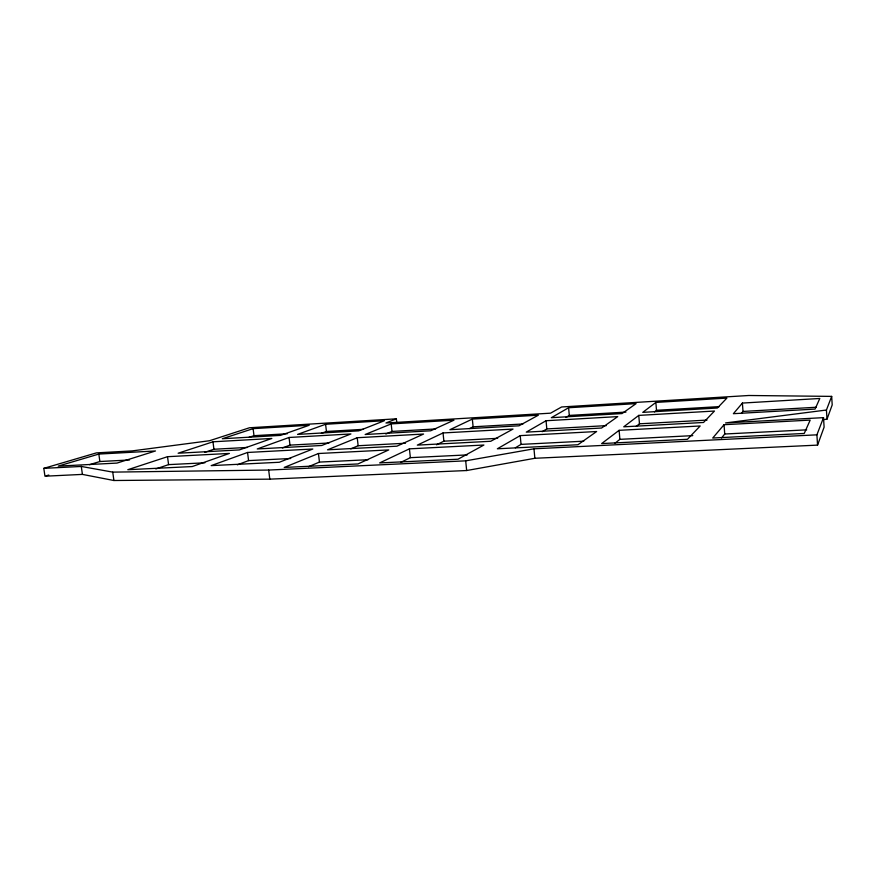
<?xml version="1.0" encoding="UTF-8"?>
<svg xmlns="http://www.w3.org/2000/svg" width="876" height="876" viewBox="0 0 876 876"><rect width="100%" height="100%" fill="white"/><g stroke="black" fill="none" stroke-linecap="round" stroke-linejoin="round"><path stroke-width="1.31" d="M396.368 418.827L249.485 427.762L209.495 440.738L132.232 450.899L96.437 452.881L43.8 468.353L44.961 476.205L82.421 474.398L113.913 480.508L269.797 479.15L466.667 470.532L534.864 458.279L817.56 445.118L824.108 427.127L823.506 417.644L725.547 422.933L826.429 410.023L831.674 396.39L748.838 395.492L561.582 406.979L550.555 413.176L385.966 422.998L396.368 418.827L396.762 422.484M822.98 419.681L827.01 419.155L832.2 404.898L831.674 396.39M817.56 445.118L816.903 434.835L823.506 417.644M721.517 437.989L724.726 434.014L724.047 424.707L810.18 420.097L804.234 433.456L712.736 438.022L724.047 424.707M741.37 413.45L743.001 411.435L742.41 403.07L819.794 398.481L815.074 409.081L733.387 413.691L742.41 403.07M614.766 443.409L619.88 439.347L692.785 435.635M636.261 426.36L639.469 423.809L707.02 420.086M654.492 411.895L656.496 410.296L719.284 406.617M619.113 430.324L601.659 443.574L687.441 439.292L700.176 425.977L619.113 430.324L619.88 439.347M638.768 415.399L623.734 426.82L703.538 422.473L714.477 411.041L638.768 415.399L639.469 423.809M655.861 402.423L642.765 412.366L717.389 408.008L726.883 398.098L655.861 402.423L656.496 410.296M515.351 447.8L521.045 444.384L583.777 441.186M542.178 431.704L546.81 428.922L606.28 425.637M565.863 417.491L569.301 415.421L625.946 412.092M520.213 435.624L497.349 448.786L577.919 444.756L596.633 431.529L520.213 435.624L521.045 444.384M546.055 420.732L526.279 432.131L601.593 428.025L617.733 416.615L546.055 420.732L546.81 428.922M568.612 407.745L551.332 417.699L622.026 413.571L636.085 403.628L568.612 407.745L569.301 415.421M400.88 462.342L410.373 457.666L467.215 454.907M436.566 444.789L443.891 441.186L497.699 438.329M469.58 428.55L473.117 426.809L522.939 423.973M409.42 448.851L379.658 462.922L458.038 459.21L483.902 445.03L409.42 448.851L410.373 457.666M443.037 432.952L417.315 445.118L490.746 441.274L513.029 429.065L443.037 432.952L443.891 441.186M472.339 419.089L449.892 429.711L518.964 425.813L538.357 415.18L472.339 419.089L473.117 426.809M308.483 466.722L319.455 462.079L368.095 459.725M350.739 448.862L358.142 445.742L405.5 443.223M385.823 434.047L391.999 431.43L435.646 428.944M318.448 453.516L284.218 467.445L357.955 463.951L388.758 449.914L318.448 453.516L319.455 462.079M357.233 437.726L327.536 449.815L396.927 446.18L423.568 434.036L357.233 437.726L358.142 445.742M391.178 423.907L365.161 434.496L430.674 430.795L453.954 420.184L391.178 423.907L391.999 431.43M237.308 464.827L248.576 460.612L290.701 458.498M282.368 447.964L289.978 445.118L328.949 442.993M321.35 433.368L326.43 431.463L363.321 429.328M247.558 452.465L211.171 465.616L279.334 462.265L312.82 449.016L247.558 452.465L248.576 460.612M289.058 437.474L257.259 448.961L321.733 445.49L350.915 433.949L289.058 437.474L289.978 445.118M325.598 424.269L297.566 434.397L358.711 430.861L384.367 420.721L325.598 424.269L326.43 431.463M155.808 468.956L168.586 464.63L204.885 462.802M204.918 452.312L213.93 449.257L247.35 447.439M248.872 437.42L253.985 435.679L287.35 433.74M167.524 456.692L127.797 469.711L192.238 466.547L229.403 453.429L167.524 456.692L168.586 464.63M212.977 441.8L178.135 453.22L239.312 449.925L271.823 438.46L212.977 441.8L213.93 449.257M253.12 428.649L222.318 438.745L280.528 435.383L309.195 425.265L253.12 428.649L253.985 435.679M89.418 464.718L99.875 461.521L129.549 459.966M46.242 475.81L48.804 475.033M98.824 454.075L58.188 466.12L116.957 463.086L155.49 450.965L98.824 454.075L99.875 461.521M43.8 468.353L81.282 466.448L112.741 472.12L268.68 470.051L465.682 460.842L533.966 448.808L816.903 434.835M743.001 411.435L816.268 407.252M724.726 434.014L806.697 429.842M81.282 466.448L82.421 474.398M112.741 472.12L113.913 480.508M268.68 470.051L269.797 479.15M465.682 460.842L466.667 470.532M533.966 448.808L534.864 458.279M826.429 410.023L827.01 419.155"/></g></svg>
